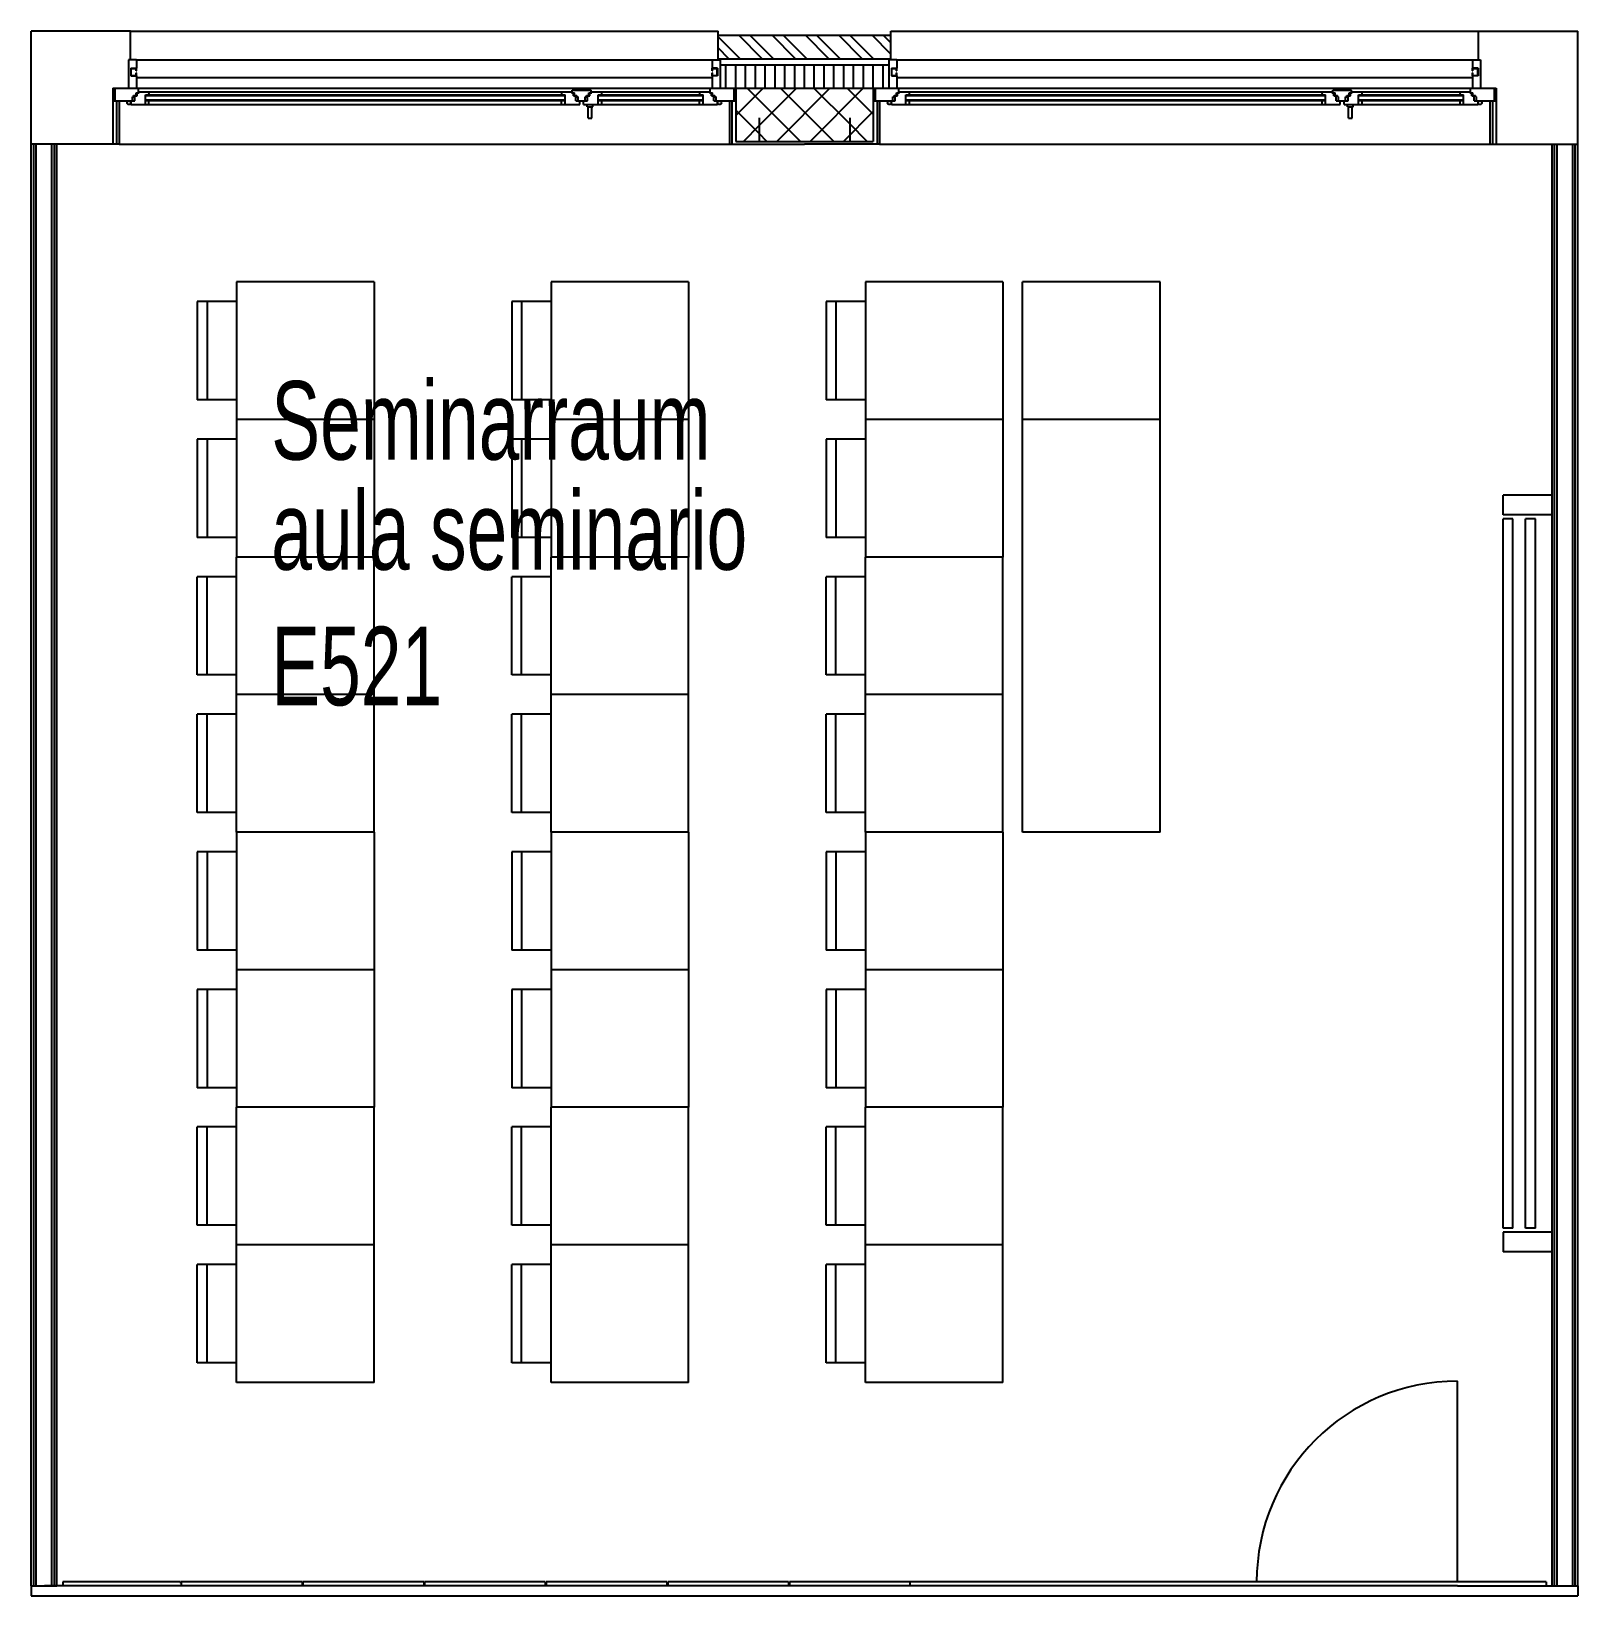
# Model space of a CAD drawing. Header units: millimetres. Extents: x 2350.32 to 2358.19, y 1700.83 to 1708.79.
import ezdxf

# ---------------------------------------------------------------- set-up
doc = ezdxf.new("R2010")
doc.units = ezdxf.units.MM
doc.linetypes.add('HIDDEN', pattern=[0.375, 0.25, -0.125])
for name, color, linetype in [('RAUMBEZEICHUNGEN', 7, 'Continuous'), ('Z0A', 7, 'Continuous'), ('Z0B', 7, 'Continuous'), ('Z0E', 7, 'Continuous'), ('Z0K', 7, 'Continuous'), ('Z0Q', 7, 'Continuous'), ('Z0V', 7, 'Continuous'), ('Z0W', 7, 'Continuous'), ('Z0Y', 7, 'Continuous')]:
    doc.layers.add(name, color=color, linetype=linetype)
doc.styles.get("Standard").update_dxf_attribs({"font": 'arial.ttf'})

# ---------------------------------------------------------------- blocks, each defined once
blk = doc.blocks.new('*D2')
at = {"layer": 'Z0A', "color": 8}
for p, q in [((-19560.9, 125), (-19700, -14.1)), ((-19371.1, -145), (-19641.1, 125)), ((-19391.1, 125), (-19580, -63.9)), ((-19221.4, 125), (-19491.4, -145)), ((-19201.4, -145), (-19471.4, 125)), ((-19051.7, 125), (-19321.7, -145)), ((-19120, -56.7), (-19301.7, 125)), ((-19000, -7), (-19132, 125)), ((-19660.9, -25), (-19700, 14.1)), ((-19000, 7), (-19032, -25)), ((-19540.9, -145), (-19580, -105.9)), ((-19120, -113), (-19152, -145))]:
    blk.add_line(p, q, dxfattribs=at)
blk = doc.blocks.new('*D7')
at = {"layer": 'Z0A', "color": 8}
for p, q in [((-19678, 275), (-19790, 387)), ((-19734.6, 275), (-19790, 330.4)), ((-19564.9, 275), (-19684.9, 395)), ((-19508.3, 275), (-19628.3, 395)), ((-19395.2, 275), (-19515.2, 395)), ((-19338.6, 275), (-19458.6, 395)), ((-19225.5, 275), (-19345.5, 395)), ((-19168.9, 275), (-19288.9, 395)), ((-19055.8, 275), (-19175.8, 395)), ((-18999.2, 275), (-19119.2, 395)), ((-18910, 298.9), (-19006.1, 395)), ((-18910, 355.5), (-18949.5, 395))]:
    blk.add_line(p, q, dxfattribs=at)
blk = doc.blocks.new('*D10')
at = {"layer": 'Z0A', "color": 8}
for p, q in [((-19750, 125), (-19750, 245)), ((-19700, 125), (-19700, 245)), ((-19650, 125), (-19650, 245)), ((-19600, 125), (-19600, 245)), ((-19550, 125), (-19550, 245)), ((-19500, 125), (-19500, 245)), ((-19450, 125), (-19450, 245)), ((-19400, 125), (-19400, 245)), ((-19350, 125), (-19350, 245)), ((-19300, 125), (-19300, 245)), ((-19250, 125), (-19250, 245)), ((-19200, 125), (-19200, 245)), ((-19150, 125), (-19150, 245)), ((-19100, 125), (-19100, 245)), ((-19050, 125), (-19050, 245)), ((-19000, 125), (-19000, 245)), ((-18950, 125), (-18950, 245))]:
    blk.add_line(p, q, dxfattribs=at)
blk = doc.blocks.new('*D14')
at = {"layer": 'Z0A', "color": 8}
for p, q in [((-19580, -63.9), (-19661.1, -145)), ((-19580, -105.9), (-19660.9, -25))]:
    blk.add_line(p, q, dxfattribs=at)
blk = doc.blocks.new('*D15')
at = {"layer": 'Z0A', "color": 8}
for p, q in [((-19032, -25), (-19120, -113)), ((-19031.7, -145), (-19120, -56.7))]:
    blk.add_line(p, q, dxfattribs=at)

msp = doc.modelspace()

# ---------------------------------------------------------------- linework, layer by layer
for p, q in [((2350.3165, 1708.2112), (2350.3165, 1708.7862)), ((2350.8215, 1708.7862), (2350.3165, 1708.7862)), ((2357.6815, 1708.7862), (2358.1865, 1708.7862)), ((2358.1865, 1708.2112), (2358.1865, 1708.7862)), ((2350.3165, 1700.8762), (2350.3165, 1700.8262)), ((2350.3165, 1700.8262), (2358.1865, 1700.8262)), ((2358.1865, 1700.8762), (2358.1865, 1700.8262))]:
    msp.add_line(p, q)
at = {"layer": 'Z0A'}
for p, q in [((2350.8252, 1708.5607), (2350.8252, 1708.5977)), ((2350.8252, 1708.5977), (2350.85, 1708.5977)), ((2350.8252, 1708.5607), (2350.85, 1708.5607)), ((2350.85, 1708.5842), (2350.85, 1708.5977)), ((2350.85, 1708.5842), (2350.8515, 1708.5842)), ((2350.85, 1708.5607), (2350.85, 1708.5742)), ((2350.85, 1708.5742), (2350.8515, 1708.5742)), ((2350.8515, 1708.5842), (2350.8515, 1708.5992)), ((2350.8515, 1708.5592), (2350.8515, 1708.5742)), ((2353.7815, 1708.5842), (2353.7815, 1708.5992)), ((2353.7815, 1708.5842), (2353.783, 1708.5842)), ((2353.7815, 1708.5592), (2353.7815, 1708.5742)), ((2353.7815, 1708.5742), (2353.783, 1708.5742)), ((2353.783, 1708.5842), (2353.783, 1708.5977)), ((2353.783, 1708.5977), (2353.8078, 1708.5977)), ((2353.783, 1708.5607), (2353.783, 1708.5742)), ((2353.783, 1708.5607), (2353.8078, 1708.5607)), ((2353.8078, 1708.5607), (2353.8078, 1708.5977)), ((2354.6952, 1708.5607), (2354.6952, 1708.5977)), ((2354.6952, 1708.5977), (2354.72, 1708.5977)), ((2354.6952, 1708.5607), (2354.72, 1708.5607)), ((2354.72, 1708.5842), (2354.72, 1708.5977)), ((2354.72, 1708.5842), (2354.7215, 1708.5842)), ((2354.72, 1708.5607), (2354.72, 1708.5742)), ((2354.72, 1708.5742), (2354.7215, 1708.5742)), ((2354.7215, 1708.5842), (2354.7215, 1708.5992)), ((2354.7215, 1708.5592), (2354.7215, 1708.5742)), ((2357.6515, 1708.5842), (2357.6515, 1708.5992)), ((2357.6515, 1708.5842), (2357.653, 1708.5842)), ((2357.6515, 1708.5592), (2357.6515, 1708.5742)), ((2357.6515, 1708.5742), (2357.653, 1708.5742)), ((2357.653, 1708.5842), (2357.653, 1708.5977)), ((2357.653, 1708.5977), (2357.6778, 1708.5977)), ((2357.653, 1708.5607), (2357.653, 1708.5742)), ((2357.653, 1708.5607), (2357.6778, 1708.5607)), ((2357.6778, 1708.5607), (2357.6778, 1708.5977)), ((2350.7315, 1708.4962), (2350.7315, 1708.2112)), ((2353.9015, 1708.4962), (2354.6015, 1708.4962)), ((2353.9015, 1708.4962), (2353.9015, 1708.2262)), ((2354.6015, 1708.4962), (2354.6015, 1708.2262)), ((2357.7715, 1708.4962), (2357.7715, 1708.2112)), ((2353.9015, 1708.2262), (2354.6015, 1708.2262)), ((2350.3165, 1700.8762), (2350.3165, 1708.2112)), ((2350.329, 1700.8762), (2350.329, 1708.2112)), ((2350.3415, 1700.8762), (2350.3415, 1708.2112)), ((2350.4215, 1700.8762), (2350.4215, 1708.2112)), ((2350.434, 1700.8762), (2350.434, 1708.2112)), ((2350.4465, 1700.8762), (2350.4465, 1708.2112)), ((2358.0565, 1700.8762), (2358.0565, 1708.2112)), ((2358.069, 1700.8762), (2358.069, 1708.2112)), ((2358.0815, 1700.8762), (2358.0815, 1708.2112)), ((2358.1615, 1700.8762), (2358.1615, 1708.2112)), ((2358.174, 1700.8762), (2358.174, 1708.2112)), ((2358.1865, 1700.8762), (2358.1865, 1708.2112)), ((2350.3165, 1700.8762), (2350.4465, 1700.8762)), ((2358.0565, 1700.8762), (2358.1865, 1700.8762))]:
    msp.add_line(p, q, dxfattribs=at)
at = {"layer": 'Z0B'}
for p, q in [((2350.8515, 1708.6412), (2353.7815, 1708.6412)), ((2353.8215, 1708.6162), (2354.6815, 1708.6162)), ((2354.7215, 1708.6412), (2357.6515, 1708.6412)), ((2350.8515, 1708.5505), (2353.7815, 1708.5505)), ((2354.7215, 1708.5505), (2357.6515, 1708.5505))]:
    msp.add_line(p, q, dxfattribs=at)
at = {"layer": 'Z0E'}
for p, q in [((2350.7315, 1708.4962), (2350.8615, 1708.4962)), ((2350.7415, 1708.4962), (2350.7415, 1708.4322)), ((2350.8375, 1708.4532), (2350.8375, 1708.4592)), ((2350.8375, 1708.4592), (2350.8495, 1708.4592)), ((2350.8435, 1708.4582), (2350.8555, 1708.4582)), ((2350.8435, 1708.4322), (2350.8435, 1708.4582)), ((2350.8495, 1708.4592), (2350.8495, 1708.4732)), ((2350.8495, 1708.4732), (2350.8655, 1708.4732)), ((2350.8555, 1708.4582), (2350.8555, 1708.4732)), ((2350.8615, 1708.4732), (2350.8615, 1708.4962)), ((2350.8615, 1708.4962), (2353.7715, 1708.4962)), ((2350.8655, 1708.4732), (2350.8655, 1708.4782)), ((2350.8655, 1708.4782), (2350.9129, 1708.4782)), ((2350.8975, 1708.4632), (2350.9155, 1708.4632)), ((2350.8975, 1708.4132), (2350.8975, 1708.4632)), ((2350.8975, 1708.4592), (2353.0335, 1708.4592)), ((2350.9129, 1708.4782), (2350.9155, 1708.4632)), ((2350.9129, 1708.4782), (2353.0181, 1708.4782)), ((2350.9155, 1708.4632), (2353.0155, 1708.4632)), ((2353.0155, 1708.4632), (2353.0181, 1708.4782)), ((2353.0155, 1708.4632), (2353.0335, 1708.4632)), ((2353.0181, 1708.4782), (2353.0655, 1708.4782)), ((2353.0335, 1708.4132), (2353.0335, 1708.4632)), ((2353.0655, 1708.4732), (2353.0655, 1708.4782)), ((2353.0655, 1708.4732), (2353.0815, 1708.4732)), ((2353.0695, 1708.4732), (2353.0695, 1708.4872)), ((2353.0695, 1708.4872), (2353.1655, 1708.4872)), ((2353.0755, 1708.4582), (2353.0755, 1708.4732)), ((2353.0755, 1708.4582), (2353.0875, 1708.4582)), ((2353.0815, 1708.4592), (2353.0815, 1708.4732)), ((2353.0815, 1708.4592), (2353.0935, 1708.4592)), ((2353.0875, 1708.4322), (2353.0875, 1708.4582)), ((2353.0935, 1708.4532), (2353.0935, 1708.4592)), ((2353.1415, 1708.4532), (2353.1415, 1708.4592)), ((2353.1415, 1708.4592), (2353.1535, 1708.4592)), ((2353.1475, 1708.4582), (2353.1595, 1708.4582)), ((2353.1475, 1708.4322), (2353.1475, 1708.4582)), ((2353.1535, 1708.4592), (2353.1535, 1708.4732)), ((2353.1535, 1708.4732), (2353.1695, 1708.4732)), ((2353.1595, 1708.4582), (2353.1595, 1708.4732)), ((2353.1655, 1708.4732), (2353.1655, 1708.4872)), ((2353.1695, 1708.4732), (2353.1695, 1708.4782)), ((2353.1695, 1708.4782), (2353.2169, 1708.4782)), ((2353.2015, 1708.4632), (2353.2195, 1708.4632)), ((2353.2015, 1708.4132), (2353.2015, 1708.4632)), ((2353.2015, 1708.4592), (2353.7355, 1708.4592)), ((2353.2169, 1708.4782), (2353.2195, 1708.4632)), ((2353.2169, 1708.4782), (2353.7201, 1708.4782)), ((2353.2195, 1708.4632), (2353.7175, 1708.4632)), ((2353.7175, 1708.4632), (2353.7201, 1708.4782)), ((2353.7175, 1708.4632), (2353.7355, 1708.4632)), ((2353.7201, 1708.4782), (2353.7675, 1708.4782)), ((2353.7355, 1708.4132), (2353.7355, 1708.4632)), ((2353.7675, 1708.4732), (2353.7675, 1708.4782)), ((2353.7675, 1708.4732), (2353.7835, 1708.4732)), ((2353.7715, 1708.4732), (2353.7715, 1708.4962)), ((2353.7715, 1708.4962), (2353.9015, 1708.4962)), ((2353.7775, 1708.4582), (2353.7775, 1708.4732)), ((2353.7775, 1708.4582), (2353.7895, 1708.4582)), ((2353.7835, 1708.4592), (2353.7835, 1708.4732)), ((2353.7835, 1708.4592), (2353.7955, 1708.4592)), ((2353.7895, 1708.4322), (2353.7895, 1708.4582)), ((2353.7955, 1708.4532), (2353.7955, 1708.4592)), ((2353.8915, 1708.4962), (2353.8915, 1708.4322)), ((2354.6015, 1708.4962), (2354.7315, 1708.4962)), ((2354.6115, 1708.4962), (2354.6115, 1708.4322)), ((2354.7075, 1708.4532), (2354.7075, 1708.4592)), ((2354.7075, 1708.4592), (2354.7195, 1708.4592)), ((2354.7135, 1708.4582), (2354.7255, 1708.4582)), ((2354.7135, 1708.4322), (2354.7135, 1708.4582)), ((2354.7195, 1708.4592), (2354.7195, 1708.4732)), ((2354.7195, 1708.4732), (2354.7355, 1708.4732)), ((2354.7255, 1708.4582), (2354.7255, 1708.4732)), ((2354.7315, 1708.4732), (2354.7315, 1708.4962)), ((2354.7315, 1708.4962), (2357.6415, 1708.4962)), ((2354.7355, 1708.4732), (2354.7355, 1708.4782)), ((2354.7355, 1708.4782), (2354.7829, 1708.4782)), ((2354.7675, 1708.4632), (2354.7855, 1708.4632)), ((2354.7675, 1708.4132), (2354.7675, 1708.4632)), ((2354.7675, 1708.4592), (2356.9035, 1708.4592)), ((2354.7829, 1708.4782), (2354.7855, 1708.4632)), ((2354.7829, 1708.4782), (2356.8881, 1708.4782)), ((2354.7855, 1708.4632), (2356.8855, 1708.4632)), ((2356.8855, 1708.4632), (2356.8881, 1708.4782)), ((2356.8855, 1708.4632), (2356.9035, 1708.4632)), ((2356.8881, 1708.4782), (2356.9355, 1708.4782)), ((2356.9035, 1708.4132), (2356.9035, 1708.4632)), ((2356.9355, 1708.4732), (2356.9355, 1708.4782)), ((2356.9355, 1708.4732), (2356.9515, 1708.4732)), ((2356.9395, 1708.4732), (2356.9395, 1708.4872)), ((2356.9395, 1708.4872), (2357.0355, 1708.4872)), ((2356.9455, 1708.4582), (2356.9455, 1708.4732)), ((2356.9455, 1708.4582), (2356.9575, 1708.4582)), ((2356.9515, 1708.4592), (2356.9515, 1708.4732)), ((2356.9515, 1708.4592), (2356.9635, 1708.4592)), ((2356.9575, 1708.4322), (2356.9575, 1708.4582)), ((2356.9635, 1708.4532), (2356.9635, 1708.4592)), ((2357.0115, 1708.4532), (2357.0115, 1708.4592)), ((2357.0115, 1708.4592), (2357.0235, 1708.4592)), ((2357.0175, 1708.4582), (2357.0295, 1708.4582)), ((2357.0175, 1708.4322), (2357.0175, 1708.4582)), ((2357.0235, 1708.4592), (2357.0235, 1708.4732)), ((2357.0235, 1708.4732), (2357.0395, 1708.4732)), ((2357.0295, 1708.4582), (2357.0295, 1708.4732)), ((2357.0355, 1708.4732), (2357.0355, 1708.4872)), ((2357.0395, 1708.4732), (2357.0395, 1708.4782)), ((2357.0395, 1708.4782), (2357.0869, 1708.4782)), ((2357.0715, 1708.4632), (2357.0895, 1708.4632)), ((2357.0715, 1708.4132), (2357.0715, 1708.4632)), ((2357.0715, 1708.4592), (2357.6055, 1708.4592)), ((2357.0869, 1708.4782), (2357.0895, 1708.4632)), ((2357.0869, 1708.4782), (2357.5901, 1708.4782)), ((2357.0895, 1708.4632), (2357.5875, 1708.4632)), ((2357.5875, 1708.4632), (2357.5901, 1708.4782)), ((2357.5875, 1708.4632), (2357.6055, 1708.4632)), ((2357.5901, 1708.4782), (2357.6375, 1708.4782)), ((2357.6055, 1708.4132), (2357.6055, 1708.4632)), ((2357.6375, 1708.4732), (2357.6375, 1708.4782)), ((2357.6375, 1708.4732), (2357.6535, 1708.4732)), ((2357.6415, 1708.4732), (2357.6415, 1708.4962)), ((2357.6415, 1708.4962), (2357.7715, 1708.4962)), ((2357.6475, 1708.4582), (2357.6475, 1708.4732)), ((2357.6475, 1708.4582), (2357.6595, 1708.4582)), ((2357.6535, 1708.4592), (2357.6535, 1708.4732)), ((2357.6535, 1708.4592), (2357.6655, 1708.4592)), ((2357.6595, 1708.4322), (2357.6595, 1708.4582)), ((2357.6655, 1708.4532), (2357.6655, 1708.4592)), ((2357.7615, 1708.4962), (2357.7615, 1708.4322)), ((2350.7315, 1708.4322), (2350.8435, 1708.4322)), ((2350.8235, 1708.4132), (2350.8235, 1708.4322)), ((2350.8235, 1708.4132), (2350.9155, 1708.4132)), ((2350.8315, 1708.4532), (2350.8375, 1708.4532)), ((2350.8315, 1708.4322), (2350.8315, 1708.4532)), ((2350.8975, 1708.4372), (2353.0335, 1708.4372)), ((2350.8975, 1708.4332), (2350.9155, 1708.4332)), ((2350.9155, 1708.4132), (2350.9155, 1708.4332)), ((2350.9155, 1708.4332), (2353.0155, 1708.4332)), ((2350.9155, 1708.4132), (2353.0155, 1708.4132)), ((2353.0155, 1708.4132), (2353.0155, 1708.4332)), ((2353.0155, 1708.4332), (2353.0335, 1708.4332)), ((2353.0155, 1708.4132), (2353.1075, 1708.4132)), ((2353.0875, 1708.4322), (2353.1475, 1708.4322)), ((2353.0935, 1708.4532), (2353.0995, 1708.4532)), ((2353.0995, 1708.4322), (2353.0995, 1708.4532)), ((2353.1075, 1708.4132), (2353.1075, 1708.4322)), ((2353.1275, 1708.4132), (2353.1275, 1708.4322)), ((2353.1275, 1708.4132), (2353.2195, 1708.4132)), ((2353.1355, 1708.4532), (2353.1415, 1708.4532)), ((2353.1355, 1708.4322), (2353.1355, 1708.4532)), ((2353.1455, 1708.4012), (2353.1455, 1708.4132)), ((2353.1455, 1708.4012), (2353.1735, 1708.4012)), ((2353.15, 1708.3447), (2353.15, 1708.4012)), ((2353.169, 1708.3447), (2353.169, 1708.4012)), ((2353.1735, 1708.4012), (2353.1735, 1708.4132)), ((2353.2015, 1708.4372), (2353.7355, 1708.4372)), ((2353.2015, 1708.4332), (2353.2195, 1708.4332)), ((2353.2195, 1708.4132), (2353.2195, 1708.4332)), ((2353.2195, 1708.4332), (2353.7175, 1708.4332)), ((2353.2195, 1708.4132), (2353.7175, 1708.4132)), ((2353.7175, 1708.4332), (2353.7355, 1708.4332)), ((2353.7175, 1708.4132), (2353.7175, 1708.4332)), ((2353.7175, 1708.4132), (2353.8095, 1708.4132)), ((2353.7895, 1708.4322), (2353.9015, 1708.4322)), ((2353.7955, 1708.4532), (2353.8015, 1708.4532)), ((2353.8015, 1708.4322), (2353.8015, 1708.4532)), ((2353.8095, 1708.4132), (2353.8095, 1708.4322)), ((2354.6015, 1708.4322), (2354.7135, 1708.4322)), ((2354.6935, 1708.4132), (2354.6935, 1708.4322)), ((2354.6935, 1708.4132), (2354.7855, 1708.4132)), ((2354.7015, 1708.4532), (2354.7075, 1708.4532)), ((2354.7015, 1708.4322), (2354.7015, 1708.4532)), ((2354.7675, 1708.4372), (2356.9035, 1708.4372)), ((2354.7675, 1708.4332), (2354.7855, 1708.4332)), ((2354.7855, 1708.4132), (2354.7855, 1708.4332)), ((2354.7855, 1708.4332), (2356.8855, 1708.4332)), ((2354.7855, 1708.4132), (2356.8855, 1708.4132)), ((2356.8855, 1708.4332), (2356.9035, 1708.4332)), ((2356.8855, 1708.4132), (2356.8855, 1708.4332)), ((2356.8855, 1708.4132), (2356.9775, 1708.4132)), ((2356.9575, 1708.4322), (2357.0175, 1708.4322)), ((2356.9635, 1708.4532), (2356.9695, 1708.4532)), ((2356.9695, 1708.4322), (2356.9695, 1708.4532)), ((2356.9775, 1708.4132), (2356.9775, 1708.4322)), ((2356.9975, 1708.4132), (2356.9975, 1708.4322)), ((2356.9975, 1708.4132), (2357.0895, 1708.4132)), ((2357.0055, 1708.4532), (2357.0115, 1708.4532)), ((2357.0055, 1708.4322), (2357.0055, 1708.4532)), ((2357.0155, 1708.4012), (2357.0155, 1708.4132)), ((2357.0155, 1708.4012), (2357.0435, 1708.4012)), ((2357.02, 1708.3447), (2357.02, 1708.4012)), ((2357.039, 1708.3447), (2357.039, 1708.4012)), ((2357.0435, 1708.4012), (2357.0435, 1708.4132)), ((2357.0715, 1708.4372), (2357.6055, 1708.4372)), ((2357.0715, 1708.4332), (2357.0895, 1708.4332)), ((2357.0895, 1708.4132), (2357.0895, 1708.4332)), ((2357.0895, 1708.4332), (2357.5875, 1708.4332)), ((2357.0895, 1708.4132), (2357.5875, 1708.4132)), ((2357.5875, 1708.4332), (2357.6055, 1708.4332)), ((2357.5875, 1708.4132), (2357.5875, 1708.4332)), ((2357.5875, 1708.4132), (2357.6795, 1708.4132)), ((2357.6595, 1708.4322), (2357.7715, 1708.4322)), ((2357.6655, 1708.4532), (2357.6715, 1708.4532)), ((2357.6715, 1708.4322), (2357.6715, 1708.4532)), ((2357.6795, 1708.4132), (2357.6795, 1708.4322)), ((2353.15, 1708.3447), (2353.169, 1708.3447)), ((2357.02, 1708.3447), (2357.039, 1708.3447)), ((2350.7635, 1708.2112), (2353.8695, 1708.2112)), ((2354.6335, 1708.2112), (2357.7395, 1708.2112))]:
    msp.add_line(p, q, dxfattribs=at)
for centre in [(2350.814, 1708.4227), (2350.814, 1708.4227), (2353.819, 1708.4227), (2353.819, 1708.4227), (2354.684, 1708.4227), (2354.684, 1708.4227), (2357.689, 1708.4227), (2357.689, 1708.4227)]:
    msp.add_circle(centre, 0.0095, dxfattribs=at)
at = {"layer": 'Z0K'}
msp.add_line((2357.5745, 1700.8962), (2357.5745, 1701.9182), dxfattribs=at)
msp.add_arc((2357.5745, 1700.8962), 1.022, 90, 180, dxfattribs=at)
at = {"layer": 'Z0Q'}
for p, q in [((2351.0755, 1700.8962), (2350.4765, 1700.8962)), ((2350.4765, 1700.8962), (2350.4765, 1700.8762)), ((2351.0755, 1700.8962), (2351.0755, 1700.8892)), ((2351.6945, 1700.8962), (2351.0795, 1700.8962)), ((2351.0795, 1700.8962), (2351.0795, 1700.8762)), ((2351.6945, 1700.8962), (2351.6945, 1700.8762)), ((2351.6985, 1700.8962), (2351.6985, 1700.8762)), ((2352.3135, 1700.8962), (2351.6985, 1700.8962)), ((2352.3135, 1700.8962), (2352.3135, 1700.8762)), ((2352.3175, 1700.8962), (2352.3175, 1700.8762)), ((2352.9325, 1700.8962), (2352.3175, 1700.8962)), ((2352.9325, 1700.8962), (2352.9325, 1700.8762)), ((2352.9365, 1700.8962), (2352.9365, 1700.8762)), ((2353.5515, 1700.8962), (2352.9365, 1700.8962)), ((2353.5515, 1700.8962), (2353.5515, 1700.8762)), ((2353.5555, 1700.8962), (2353.5555, 1700.8762)), ((2354.1705, 1700.8962), (2353.5555, 1700.8962)), ((2354.1705, 1700.8962), (2354.1705, 1700.8762)), ((2354.1745, 1700.8962), (2354.1745, 1700.8762)), ((2354.7895, 1700.8962), (2354.1745, 1700.8962)), ((2354.7895, 1700.8762), (2354.7895, 1700.8962)), ((2356.0315, 1700.8962), (2354.7895, 1700.8962)), ((2356.5525, 1700.8962), (2356.0315, 1700.8962)), ((2357.5745, 1700.8962), (2356.5525, 1700.8962)), ((2358.0265, 1700.8962), (2357.5745, 1700.8962)), ((2358.0265, 1700.8962), (2358.0265, 1700.8762)), ((2351.0795, 1700.8762), (2350.3835, 1700.8762)), ((2351.0795, 1700.8892), (2351.0755, 1700.8892)), ((2351.6985, 1700.8762), (2351.0795, 1700.8762)), ((2352.3175, 1700.8762), (2351.6985, 1700.8762)), ((2352.9365, 1700.8762), (2352.3175, 1700.8762)), ((2353.5555, 1700.8762), (2352.9365, 1700.8762)), ((2356.5525, 1700.8762), (2353.5555, 1700.8762)), ((2354.7895, 1700.8762), (2354.1745, 1700.8762)), ((2357.5745, 1700.8762), (2356.5525, 1700.8762)), ((2357.5745, 1700.8762), (2358.1195, 1700.8762))]:
    msp.add_line(p, q, dxfattribs=at)
at = {"layer": 'Z0V', "color": 8}
for p, q in [((2352.0615, 1707.5112), (2351.3615, 1707.5112)), ((2351.3615, 1707.5112), (2351.3615, 1706.8112)), ((2352.0615, 1707.5112), (2352.0615, 1706.8112)), ((2353.6615, 1707.5112), (2352.9615, 1707.5112)), ((2352.9615, 1707.5112), (2352.9615, 1706.8112)), ((2353.6615, 1707.5112), (2353.6615, 1706.8112)), ((2355.2615, 1707.5112), (2354.5615, 1707.5112)), ((2354.5615, 1707.5112), (2354.5615, 1706.8112)), ((2355.2615, 1707.5112), (2355.2615, 1706.8112)), ((2355.3615, 1704.7112), (2355.3615, 1707.5112)), ((2356.0615, 1707.5112), (2355.3615, 1707.5112)), ((2356.0615, 1704.7112), (2356.0615, 1707.5112)), ((2351.3615, 1707.4112), (2351.1615, 1707.4112)), ((2351.1615, 1707.4112), (2351.1615, 1706.9112)), ((2351.2115, 1707.4112), (2351.2115, 1706.9112)), ((2352.9615, 1707.4112), (2352.7615, 1707.4112)), ((2352.7615, 1707.4112), (2352.7615, 1706.9112)), ((2352.8115, 1707.4112), (2352.8115, 1706.9112)), ((2354.5615, 1707.4112), (2354.3615, 1707.4112)), ((2354.3615, 1707.4112), (2354.3615, 1706.9112)), ((2354.4115, 1707.4112), (2354.4115, 1706.9112)), ((2351.3615, 1706.9112), (2351.1615, 1706.9112)), ((2352.9615, 1706.9112), (2352.7615, 1706.9112)), ((2354.5615, 1706.9112), (2354.3615, 1706.9112)), ((2351.3615, 1706.8112), (2351.3615, 1706.1112)), ((2352.0615, 1706.8112), (2351.3615, 1706.8112)), ((2352.0615, 1706.8112), (2352.0615, 1706.1112)), ((2353.6615, 1706.8112), (2352.9615, 1706.8112)), ((2352.9615, 1706.8112), (2352.9615, 1706.1112)), ((2353.6615, 1706.8112), (2353.6615, 1706.1112)), ((2355.2615, 1706.8112), (2354.5615, 1706.8112)), ((2354.5615, 1706.8112), (2354.5615, 1706.1112)), ((2355.2615, 1706.8112), (2355.2615, 1706.1112)), ((2356.0615, 1706.8112), (2355.3615, 1706.8112)), ((2351.3615, 1706.7112), (2351.1615, 1706.7112)), ((2351.1615, 1706.7112), (2351.1615, 1706.2112)), ((2351.2115, 1706.7112), (2351.2115, 1706.2112)), ((2352.9615, 1706.7112), (2352.7615, 1706.7112)), ((2352.7615, 1706.7112), (2352.7615, 1706.2112)), ((2352.8115, 1706.7112), (2352.8115, 1706.2112)), ((2354.5615, 1706.7112), (2354.3615, 1706.7112)), ((2354.3615, 1706.7112), (2354.3615, 1706.2112)), ((2354.4115, 1706.7112), (2354.4115, 1706.2112)), ((2357.8065, 1706.3262), (2357.8065, 1706.4262)), ((2358.0565, 1706.4262), (2357.8065, 1706.4262)), ((2358.0565, 1706.3262), (2357.8065, 1706.3262)), ((2357.8565, 1706.3062), (2357.8065, 1706.3062)), ((2357.8065, 1702.6962), (2357.8065, 1706.3062)), ((2357.8565, 1702.6962), (2357.8565, 1706.3062)), ((2357.9715, 1706.3062), (2357.9215, 1706.3062)), ((2357.9215, 1702.6962), (2357.9215, 1706.3062)), ((2357.9715, 1702.6962), (2357.9715, 1706.3062)), ((2351.3615, 1706.2112), (2351.1615, 1706.2112)), ((2352.9615, 1706.2112), (2352.7615, 1706.2112)), ((2354.5615, 1706.2112), (2354.3615, 1706.2112)), ((2352.0615, 1706.1112), (2351.3615, 1706.1112)), ((2351.3615, 1705.4112), (2351.3615, 1706.1112)), ((2352.0615, 1706.1112), (2351.3615, 1706.1112)), ((2352.0615, 1705.4112), (2352.0615, 1706.1112)), ((2353.6615, 1706.1112), (2352.9615, 1706.1112)), ((2352.9615, 1705.4112), (2352.9615, 1706.1112)), ((2353.6615, 1706.1112), (2352.9615, 1706.1112)), ((2353.6615, 1705.4112), (2353.6615, 1706.1112)), ((2355.2615, 1706.1112), (2354.5615, 1706.1112)), ((2354.5615, 1705.4112), (2354.5615, 1706.1112)), ((2355.2615, 1706.1112), (2354.5615, 1706.1112)), ((2355.2615, 1705.4112), (2355.2615, 1706.1112)), ((2351.3615, 1706.0112), (2351.1615, 1706.0112)), ((2351.1615, 1705.5112), (2351.1615, 1706.0112)), ((2351.2115, 1705.5112), (2351.2115, 1706.0112)), ((2352.9615, 1706.0112), (2352.7615, 1706.0112)), ((2352.7615, 1705.5112), (2352.7615, 1706.0112)), ((2352.8115, 1705.5112), (2352.8115, 1706.0112)), ((2354.5615, 1706.0112), (2354.3615, 1706.0112)), ((2354.3615, 1705.5112), (2354.3615, 1706.0112)), ((2354.4115, 1705.5112), (2354.4115, 1706.0112)), ((2351.3615, 1705.5112), (2351.1615, 1705.5112)), ((2352.9615, 1705.5112), (2352.7615, 1705.5112)), ((2354.5615, 1705.5112), (2354.3615, 1705.5112)), ((2351.3615, 1704.7112), (2351.3615, 1705.4112)), ((2352.0615, 1705.4112), (2351.3615, 1705.4112)), ((2352.0615, 1704.7112), (2352.0615, 1705.4112)), ((2352.9615, 1704.7112), (2352.9615, 1705.4112)), ((2353.6615, 1705.4112), (2352.9615, 1705.4112)), ((2353.6615, 1704.7112), (2353.6615, 1705.4112)), ((2354.5615, 1704.7112), (2354.5615, 1705.4112)), ((2355.2615, 1705.4112), (2354.5615, 1705.4112)), ((2355.2615, 1704.7112), (2355.2615, 1705.4112)), ((2351.3615, 1705.3112), (2351.1615, 1705.3112)), ((2351.1615, 1704.8112), (2351.1615, 1705.3112)), ((2351.2115, 1704.8112), (2351.2115, 1705.3112)), ((2352.9615, 1705.3112), (2352.7615, 1705.3112)), ((2352.7615, 1704.8112), (2352.7615, 1705.3112)), ((2352.8115, 1704.8112), (2352.8115, 1705.3112)), ((2354.5615, 1705.3112), (2354.3615, 1705.3112)), ((2354.3615, 1704.8112), (2354.3615, 1705.3112)), ((2354.4115, 1704.8112), (2354.4115, 1705.3112)), ((2351.3615, 1704.8112), (2351.1615, 1704.8112)), ((2352.9615, 1704.8112), (2352.7615, 1704.8112)), ((2354.5615, 1704.8112), (2354.3615, 1704.8112)), ((2352.0615, 1704.7112), (2351.3615, 1704.7112)), ((2352.0615, 1704.7112), (2351.3615, 1704.7112)), ((2351.3615, 1704.7112), (2351.3615, 1704.0112)), ((2352.0615, 1704.7112), (2352.0615, 1704.0112)), ((2353.6615, 1704.7112), (2352.9615, 1704.7112)), ((2353.6615, 1704.7112), (2352.9615, 1704.7112)), ((2352.9615, 1704.7112), (2352.9615, 1704.0112)), ((2353.6615, 1704.7112), (2353.6615, 1704.0112)), ((2355.2615, 1704.7112), (2354.5615, 1704.7112)), ((2355.2615, 1704.7112), (2354.5615, 1704.7112)), ((2354.5615, 1704.7112), (2354.5615, 1704.0112)), ((2355.2615, 1704.7112), (2355.2615, 1704.0112)), ((2356.0615, 1704.7112), (2355.3615, 1704.7112)), ((2351.3615, 1704.6112), (2351.1615, 1704.6112)), ((2351.1615, 1704.6112), (2351.1615, 1704.1112)), ((2351.2115, 1704.6112), (2351.2115, 1704.1112)), ((2352.9615, 1704.6112), (2352.7615, 1704.6112)), ((2352.7615, 1704.6112), (2352.7615, 1704.1112)), ((2352.8115, 1704.6112), (2352.8115, 1704.1112)), ((2354.5615, 1704.6112), (2354.3615, 1704.6112)), ((2354.3615, 1704.6112), (2354.3615, 1704.1112)), ((2354.4115, 1704.6112), (2354.4115, 1704.1112)), ((2351.3615, 1704.1112), (2351.1615, 1704.1112)), ((2352.9615, 1704.1112), (2352.7615, 1704.1112)), ((2354.5615, 1704.1112), (2354.3615, 1704.1112)), ((2352.0615, 1704.0112), (2351.3615, 1704.0112)), ((2351.3615, 1704.0112), (2351.3615, 1703.3112)), ((2352.0615, 1704.0112), (2352.0615, 1703.3112)), ((2353.6615, 1704.0112), (2352.9615, 1704.0112)), ((2352.9615, 1704.0112), (2352.9615, 1703.3112)), ((2353.6615, 1704.0112), (2353.6615, 1703.3112)), ((2354.5615, 1704.0112), (2354.5615, 1703.3112)), ((2355.2615, 1704.0112), (2354.5615, 1704.0112)), ((2355.2615, 1704.0112), (2355.2615, 1703.3112)), ((2351.3615, 1703.9112), (2351.1615, 1703.9112)), ((2351.1615, 1703.9112), (2351.1615, 1703.4112)), ((2351.2115, 1703.9112), (2351.2115, 1703.4112)), ((2352.9615, 1703.9112), (2352.7615, 1703.9112)), ((2352.7615, 1703.9112), (2352.7615, 1703.4112)), ((2352.8115, 1703.9112), (2352.8115, 1703.4112)), ((2354.5615, 1703.9112), (2354.3615, 1703.9112)), ((2354.3615, 1703.9112), (2354.3615, 1703.4112)), ((2354.4115, 1703.9112), (2354.4115, 1703.4112)), ((2351.3615, 1703.4112), (2351.1615, 1703.4112)), ((2352.9615, 1703.4112), (2352.7615, 1703.4112)), ((2354.5615, 1703.4112), (2354.3615, 1703.4112)), ((2352.0615, 1703.3112), (2351.3615, 1703.3112)), ((2352.0615, 1703.3112), (2351.3615, 1703.3112)), ((2351.3615, 1702.6112), (2351.3615, 1703.3112)), ((2352.0615, 1702.6112), (2352.0615, 1703.3112)), ((2353.6615, 1703.3112), (2352.9615, 1703.3112)), ((2353.6615, 1703.3112), (2352.9615, 1703.3112)), ((2352.9615, 1702.6112), (2352.9615, 1703.3112)), ((2353.6615, 1702.6112), (2353.6615, 1703.3112)), ((2355.2615, 1703.3112), (2354.5615, 1703.3112)), ((2355.2615, 1703.3112), (2354.5615, 1703.3112)), ((2354.5615, 1702.6112), (2354.5615, 1703.3112)), ((2355.2615, 1702.6112), (2355.2615, 1703.3112)), ((2351.3615, 1703.2112), (2351.1615, 1703.2112)), ((2351.1615, 1702.7112), (2351.1615, 1703.2112)), ((2351.2115, 1702.7112), (2351.2115, 1703.2112)), ((2352.9615, 1703.2112), (2352.7615, 1703.2112)), ((2352.7615, 1702.7112), (2352.7615, 1703.2112)), ((2352.8115, 1702.7112), (2352.8115, 1703.2112)), ((2354.5615, 1703.2112), (2354.3615, 1703.2112)), ((2354.3615, 1702.7112), (2354.3615, 1703.2112)), ((2354.4115, 1702.7112), (2354.4115, 1703.2112)), ((2351.3615, 1702.7112), (2351.1615, 1702.7112)), ((2352.9615, 1702.7112), (2352.7615, 1702.7112)), ((2354.5615, 1702.7112), (2354.3615, 1702.7112)), ((2357.8565, 1702.6962), (2357.8065, 1702.6962)), ((2357.8065, 1702.6762), (2357.8065, 1702.5762)), ((2358.0565, 1702.6762), (2357.8065, 1702.6762)), ((2357.9715, 1702.6962), (2357.9215, 1702.6962)), ((2351.3615, 1701.9112), (2351.3615, 1702.6112)), ((2352.0615, 1702.6112), (2351.3615, 1702.6112)), ((2352.0615, 1701.9112), (2352.0615, 1702.6112)), ((2352.9615, 1701.9112), (2352.9615, 1702.6112)), ((2353.6615, 1702.6112), (2352.9615, 1702.6112)), ((2353.6615, 1701.9112), (2353.6615, 1702.6112)), ((2354.5615, 1701.9112), (2354.5615, 1702.6112)), ((2355.2615, 1702.6112), (2354.5615, 1702.6112)), ((2355.2615, 1701.9112), (2355.2615, 1702.6112)), ((2358.0565, 1702.5762), (2357.8065, 1702.5762)), ((2351.3615, 1702.5112), (2351.1615, 1702.5112)), ((2351.1615, 1702.0112), (2351.1615, 1702.5112)), ((2351.2115, 1702.0112), (2351.2115, 1702.5112)), ((2352.9615, 1702.5112), (2352.7615, 1702.5112)), ((2352.7615, 1702.0112), (2352.7615, 1702.5112)), ((2352.8115, 1702.0112), (2352.8115, 1702.5112)), ((2354.5615, 1702.5112), (2354.3615, 1702.5112)), ((2354.3615, 1702.0112), (2354.3615, 1702.5112)), ((2354.4115, 1702.0112), (2354.4115, 1702.5112)), ((2351.3615, 1702.0112), (2351.1615, 1702.0112)), ((2352.9615, 1702.0112), (2352.7615, 1702.0112)), ((2354.5615, 1702.0112), (2354.3615, 1702.0112)), ((2352.0615, 1701.9112), (2351.3615, 1701.9112)), ((2353.6615, 1701.9112), (2352.9615, 1701.9112)), ((2355.2615, 1701.9112), (2354.5615, 1701.9112))]:
    msp.add_line(p, q, dxfattribs=at)
at = {"layer": 'Z0W'}
for p, q in [((2350.751, 1708.4322), (2350.751, 1708.2112)), ((2350.7635, 1708.4322), (2350.7635, 1708.2112)), ((2353.8695, 1708.4322), (2353.8695, 1708.2112)), ((2353.882, 1708.4322), (2353.882, 1708.2112)), ((2354.621, 1708.4322), (2354.621, 1708.2112)), ((2354.6335, 1708.4322), (2354.6335, 1708.2112)), ((2357.7395, 1708.4322), (2357.7395, 1708.2112)), ((2357.752, 1708.4322), (2357.752, 1708.2112)), ((2350.7635, 1708.2112), (2350.3165, 1708.2112)), ((2353.8695, 1708.2112), (2354.2515, 1708.2112)), ((2353.9015, 1708.2112), (2354.2515, 1708.2112)), ((2354.6335, 1708.2112), (2354.2515, 1708.2112)), ((2357.7395, 1708.2112), (2358.1865, 1708.2112)), ((2357.7715, 1708.2112), (2358.1215, 1708.2112))]:
    msp.add_line(p, q, dxfattribs=at)
at = {"layer": 'Z0W', "linetype": 'HIDDEN'}
for p, q in [((2354.0215, 1708.3462), (2354.0215, 1708.2262)), ((2354.4815, 1708.3462), (2354.4815, 1708.2262))]:
    msp.add_line(p, q, dxfattribs=at)
at = {"layer": 'Z0Y'}
for p, q in [((2350.8215, 1708.6462), (2350.8215, 1708.7862)), ((2350.8215, 1708.7862), (2353.8115, 1708.7862)), ((2353.8115, 1708.6462), (2353.8115, 1708.7862)), ((2354.6915, 1708.6462), (2354.6915, 1708.7862)), ((2354.6915, 1708.7862), (2357.6815, 1708.7862)), ((2357.6815, 1708.6462), (2357.6815, 1708.7862)), ((2353.8115, 1708.7662), (2354.6915, 1708.7662)), ((2350.8515, 1708.6412), (2350.8115, 1708.6412)), ((2350.8115, 1708.6412), (2350.8115, 1708.4962)), ((2350.8515, 1708.6412), (2350.8515, 1708.5992)), ((2353.7815, 1708.6412), (2353.7815, 1708.5992)), ((2353.7815, 1708.6412), (2353.8215, 1708.6412)), ((2353.8115, 1708.6462), (2354.6915, 1708.6462)), ((2353.8215, 1708.6412), (2353.8215, 1708.4962)), ((2354.7215, 1708.6412), (2354.6815, 1708.6412)), ((2354.6815, 1708.6412), (2354.6815, 1708.4962)), ((2354.7215, 1708.6412), (2354.7215, 1708.5992)), ((2357.6515, 1708.6412), (2357.6515, 1708.5992)), ((2357.6515, 1708.6412), (2357.6915, 1708.6412)), ((2357.6915, 1708.6412), (2357.6915, 1708.4962)), ((2350.8237, 1708.5992), (2350.8237, 1708.5592)), ((2350.8237, 1708.5992), (2350.8515, 1708.5992)), ((2350.8237, 1708.5592), (2350.8515, 1708.5592)), ((2350.8515, 1708.5592), (2350.8515, 1708.4962)), ((2353.8093, 1708.5992), (2353.7815, 1708.5992)), ((2353.7815, 1708.5592), (2353.7815, 1708.4962)), ((2353.8093, 1708.5592), (2353.7815, 1708.5592)), ((2353.8093, 1708.5992), (2353.8093, 1708.5592)), ((2354.6937, 1708.5992), (2354.6937, 1708.5592)), ((2354.6937, 1708.5992), (2354.7215, 1708.5992)), ((2354.6937, 1708.5592), (2354.7215, 1708.5592)), ((2354.7215, 1708.5592), (2354.7215, 1708.4962)), ((2357.6793, 1708.5992), (2357.6515, 1708.5992)), ((2357.6515, 1708.5592), (2357.6515, 1708.4962)), ((2357.6793, 1708.5592), (2357.6515, 1708.5592)), ((2357.6793, 1708.5992), (2357.6793, 1708.5592))]:
    msp.add_line(p, q, dxfattribs=at)

# ---------------------------------------------------------------- block references
at = {"layer": 'Z0A', "xscale": 0.001, "yscale": 0.001, "zscale": 0.001}
for name in ['*D7', '*D10', '*D2', '*D14', '*D15']:
    msp.add_blockref(name, (2373.6015, 1708.3712), dxfattribs=at)

# ---------------------------------------------------------------- texts
at = {"layer": 'RAUMBEZEICHUNGEN', "width": 0.666667}
for s, p in [('Seminarraum', (2351.5379, 1706.6065)), ('aula seminario', (2351.5379, 1706.0465)), ('E521', (2351.5379, 1705.3565))]:
    msp.add_text(s, height=0.4, dxfattribs=at).set_placement(p)

doc.saveas('drawing.dxf')
